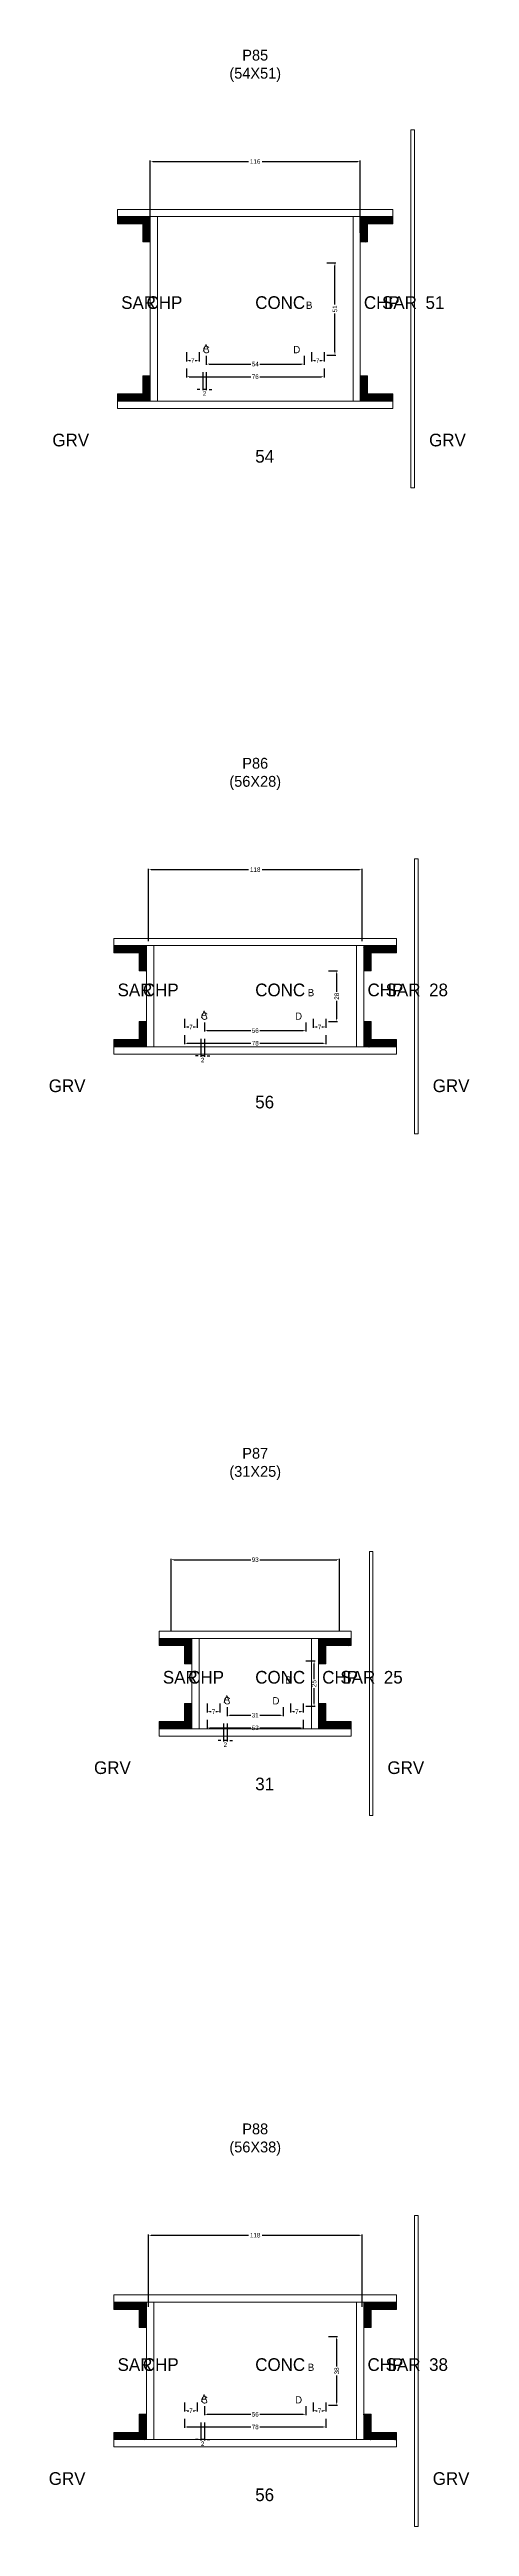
# Model space of a CAD drawing. Header units: centimetres. Extents: x -10500 to 4121, y -45226 to 295.
# Drawn here: x -114 to 118, y -16666 to -15297 of the extents above; entities that cross this region are included whole.
import ezdxf

# ---------------------------------------------------------------- set-up
doc = ezdxf.new("R2010")
doc.units = ezdxf.units.CM
for name, color, linetype in [('COTA', 241, 'Continuous'), ('Hachura', 251, 'Continuous'), ('NOMENCLATURA', 7, 'Continuous'), ('SARRAFO', 251, 'Continuous'), ('Texto Seção', 7, 'Continuous')]:
    doc.layers.add(name, color=color, linetype=linetype)
doc.dimstyles.new('cotax2', dxfattribs={"dimtxt": 2.5, "dimasz": 1.5, "dimexe": 0.5, "dimexo": 0.5, "dimgap": 0.5, "dimtad": 1, "dimcen": 2.5, "dimazin": 3, "dimtfac": 1, "dimtmove": 0, "dimatfit": 3})

# ---------------------------------------------------------------- blocks, each defined once
blk = doc.blocks.new('_CLOSEDFILLED')
at = {"color": 0, "linetype": 'BYBLOCK'}
blk.add_solid([(-1, 0.16), (0, 0), (-1, -0.16)], dxfattribs=at)
blk = doc.blocks.new('*D1080')
for p, q in [((-38, -15473), (-38, -15478)), ((38, -15473), (38, -15478)), ((-36.5, -15477.5), (-2.5, -15477.5)), ((2.5, -15477.5), (36.5, -15477.5))]:
    blk.add_line(p, q)
at = {"layer": 'Defpoints'}
for p in [(-38, -15472.5), (38, -15472.5), (-38, -15477.5)]:
    blk.add_point(p, dxfattribs=at)
at = {"layer": 'COTA', "xscale": 1.5, "yscale": 1.5, "rotation": 180}
blk.add_blockref('_CLOSEDFILLED', (-38, -15477.5), dxfattribs=at)
at = {"layer": 'COTA', "xscale": 1.5, "yscale": 1.5}
blk.add_blockref('_CLOSEDFILLED', (38, -15477.5), dxfattribs=at)
at = {"layer": 'COTA', "insert": (0, -15477.5), "char_height": 2.5, "attachment_point": 5}
blk.add_mtext('76', dxfattribs=at)
blk = doc.blocks.new('*D1081')
for p, q in [((-27, -15466), (-27, -15471)), ((-25.5, -15470.5), (-2.5, -15470.5)), ((2.5, -15470.5), (25.5, -15470.5)), ((27, -15466), (27, -15471))]:
    blk.add_line(p, q)
at = {"layer": 'Defpoints'}
for p in [(-27, -15465.5), (-27, -15470.5), (27, -15465.5)]:
    blk.add_point(p, dxfattribs=at)
at = {"layer": 'COTA', "xscale": 1.5, "yscale": 1.5, "rotation": 180}
blk.add_blockref('_CLOSEDFILLED', (-27, -15470.5), dxfattribs=at)
at = {"layer": 'COTA', "xscale": 1.5, "yscale": 1.5}
blk.add_blockref('_CLOSEDFILLED', (27, -15470.5), dxfattribs=at)
at = {"layer": 'COTA', "insert": (0, -15470.5), "char_height": 2.5, "attachment_point": 5}
blk.add_mtext('54', dxfattribs=at)
blk = doc.blocks.new('*D1082')
for p, q in [((39.5, -15414.5), (44.5, -15414.5)), ((44, -15437.5), (44, -15416)), ((44, -15464), (44, -15442.5)), ((39.5, -15465.5), (44.5, -15465.5))]:
    blk.add_line(p, q)
at = {"layer": 'Defpoints'}
for p in [(39, -15414.5), (39, -15465.5), (44, -15465.5)]:
    blk.add_point(p, dxfattribs=at)
at = {"layer": 'COTA', "xscale": 1.5, "yscale": 1.5}
for p, rotation in [((44, -15414.5), 90), ((44, -15465.5), 270)]:
    blk.add_blockref('_CLOSEDFILLED', p, dxfattribs=dict(at, rotation=rotation))
at = {"layer": 'COTA', "insert": (44, -15440), "char_height": 2.5, "attachment_point": 5, "rotation": 90}
blk.add_mtext('51', dxfattribs=at)
blk = doc.blocks.new('*D1083')
for p, q in [((-38, -15464), (-38, -15469)), ((-36.5, -15468.5), (-35.75, -15468.5)), ((-33.25, -15468.5), (-32.5, -15468.5)), ((-31, -15464), (-31, -15469))]:
    blk.add_line(p, q)
at = {"layer": 'Defpoints'}
for p in [(-38, -15463.5), (-38, -15468.5), (-31, -15463.5)]:
    blk.add_point(p, dxfattribs=at)
at = {"layer": 'COTA', "xscale": 1.5, "yscale": 1.5, "rotation": 180}
blk.add_blockref('_CLOSEDFILLED', (-38, -15468.5), dxfattribs=at)
at = {"layer": 'COTA', "xscale": 1.5, "yscale": 1.5}
blk.add_blockref('_CLOSEDFILLED', (-31, -15468.5), dxfattribs=at)
at = {"layer": 'COTA', "insert": (-34.5, -15468.5), "char_height": 2.5, "attachment_point": 5}
blk.add_mtext('7', dxfattribs=at)
blk = doc.blocks.new('*D1084')
for p, q in [((31, -15464), (31, -15469)), ((32.5, -15468.5), (33.25, -15468.5)), ((35.75, -15468.5), (36.5, -15468.5)), ((38, -15464), (38, -15469))]:
    blk.add_line(p, q)
at = {"layer": 'Defpoints'}
for p in [(31, -15463.5), (31, -15468.5), (38, -15463.5)]:
    blk.add_point(p, dxfattribs=at)
at = {"layer": 'COTA', "xscale": 1.5, "yscale": 1.5, "rotation": 180}
blk.add_blockref('_CLOSEDFILLED', (31, -15468.5), dxfattribs=at)
at = {"layer": 'COTA', "xscale": 1.5, "yscale": 1.5}
blk.add_blockref('_CLOSEDFILLED', (38, -15468.5), dxfattribs=at)
at = {"layer": 'COTA', "insert": (34.5, -15468.5), "char_height": 2.5, "attachment_point": 5}
blk.add_mtext('7', dxfattribs=at)
blk = doc.blocks.new('*D1085')
for p, q in [((-58, -15398), (-58, -15358)), ((-56.5, -15358.5), (-3.75, -15358.5)), ((3.75, -15358.5), (56.5, -15358.5)), ((58, -15398), (58, -15358))]:
    blk.add_line(p, q)
at = {"layer": 'Defpoints'}
for p in [(-58, -15358.5), (-58, -15398.5), (58, -15398.5)]:
    blk.add_point(p, dxfattribs=at)
at = {"layer": 'COTA', "xscale": 1.5, "yscale": 1.5, "rotation": 180}
blk.add_blockref('_CLOSEDFILLED', (-58, -15358.5), dxfattribs=at)
at = {"layer": 'COTA', "xscale": 1.5, "yscale": 1.5}
blk.add_blockref('_CLOSEDFILLED', (58, -15358.5), dxfattribs=at)
at = {"layer": 'COTA', "insert": (0, -15358.5), "char_height": 2.5, "attachment_point": 5}
blk.add_mtext('116', dxfattribs=at)
blk = doc.blocks.new('*D1106')
for p, q in [((-39, -15841.5), (-39, -15846.5)), ((39, -15841.5), (39, -15846.5)), ((-37.5, -15846), (-2.5, -15846)), ((2.5, -15846), (37.5, -15846))]:
    blk.add_line(p, q)
at = {"layer": 'Defpoints'}
for p in [(-39, -15841), (39, -15841), (-39, -15846)]:
    blk.add_point(p, dxfattribs=at)
at = {"layer": 'COTA', "xscale": 1.5, "yscale": 1.5, "rotation": 180}
blk.add_blockref('_CLOSEDFILLED', (-39, -15846), dxfattribs=at)
at = {"layer": 'COTA', "xscale": 1.5, "yscale": 1.5}
blk.add_blockref('_CLOSEDFILLED', (39, -15846), dxfattribs=at)
at = {"layer": 'COTA', "insert": (0, -15846), "char_height": 2.5, "attachment_point": 5}
blk.add_mtext('78', dxfattribs=at)
blk = doc.blocks.new('*D1107')
for p, q in [((-28, -15834.5), (-28, -15839.5)), ((-26.5, -15839), (-2.5, -15839)), ((2.5, -15839), (26.5, -15839)), ((28, -15834.5), (28, -15839.5))]:
    blk.add_line(p, q)
at = {"layer": 'Defpoints'}
for p in [(-28, -15834), (-28, -15839), (28, -15834)]:
    blk.add_point(p, dxfattribs=at)
at = {"layer": 'COTA', "xscale": 1.5, "yscale": 1.5, "rotation": 180}
blk.add_blockref('_CLOSEDFILLED', (-28, -15839), dxfattribs=at)
at = {"layer": 'COTA', "xscale": 1.5, "yscale": 1.5}
blk.add_blockref('_CLOSEDFILLED', (28, -15839), dxfattribs=at)
at = {"layer": 'COTA', "insert": (0, -15839), "char_height": 2.5, "attachment_point": 5}
blk.add_mtext('56', dxfattribs=at)
blk = doc.blocks.new('*D1108')
for p, q in [((40.5, -15806), (45.5, -15806)), ((45, -15817.5), (45, -15807.5)), ((45, -15832.5), (45, -15822.5)), ((40.5, -15834), (45.5, -15834))]:
    blk.add_line(p, q)
at = {"layer": 'Defpoints'}
for p in [(40, -15806), (40, -15834), (45, -15834)]:
    blk.add_point(p, dxfattribs=at)
at = {"layer": 'COTA', "xscale": 1.5, "yscale": 1.5}
for p, rotation in [((45, -15806), 90), ((45, -15834), 270)]:
    blk.add_blockref('_CLOSEDFILLED', p, dxfattribs=dict(at, rotation=rotation))
at = {"layer": 'COTA', "insert": (45, -15820), "char_height": 2.5, "attachment_point": 5, "rotation": 90}
blk.add_mtext('28', dxfattribs=at)
blk = doc.blocks.new('*D1109')
for p, q in [((-39, -15832.5), (-39, -15837.5)), ((-37.5, -15837), (-36.75, -15837)), ((-34.25, -15837), (-33.5, -15837)), ((-32, -15832.5), (-32, -15837.5))]:
    blk.add_line(p, q)
at = {"layer": 'Defpoints'}
for p in [(-39, -15832), (-39, -15837), (-32, -15832)]:
    blk.add_point(p, dxfattribs=at)
at = {"layer": 'COTA', "xscale": 1.5, "yscale": 1.5, "rotation": 180}
blk.add_blockref('_CLOSEDFILLED', (-39, -15837), dxfattribs=at)
at = {"layer": 'COTA', "xscale": 1.5, "yscale": 1.5}
blk.add_blockref('_CLOSEDFILLED', (-32, -15837), dxfattribs=at)
at = {"layer": 'COTA', "insert": (-35.5, -15837), "char_height": 2.5, "attachment_point": 5}
blk.add_mtext('7', dxfattribs=at)
blk = doc.blocks.new('*D1110')
for p, q in [((32, -15832.5), (32, -15837.5)), ((33.5, -15837), (34.25, -15837)), ((36.75, -15837), (37.5, -15837)), ((39, -15832.5), (39, -15837.5))]:
    blk.add_line(p, q)
at = {"layer": 'Defpoints'}
for p in [(32, -15832), (32, -15837), (39, -15832)]:
    blk.add_point(p, dxfattribs=at)
at = {"layer": 'COTA', "xscale": 1.5, "yscale": 1.5, "rotation": 180}
blk.add_blockref('_CLOSEDFILLED', (32, -15837), dxfattribs=at)
at = {"layer": 'COTA', "xscale": 1.5, "yscale": 1.5}
blk.add_blockref('_CLOSEDFILLED', (39, -15837), dxfattribs=at)
at = {"layer": 'COTA', "insert": (35.5, -15837), "char_height": 2.5, "attachment_point": 5}
blk.add_mtext('7', dxfattribs=at)
blk = doc.blocks.new('*D1111')
for p, q in [((-59, -15789.5), (-59, -15749.5)), ((-57.5, -15750), (-3.75, -15750)), ((3.75, -15750), (57.5, -15750)), ((59, -15789.5), (59, -15749.5))]:
    blk.add_line(p, q)
at = {"layer": 'Defpoints'}
for p in [(-59, -15750), (-59, -15790), (59, -15790)]:
    blk.add_point(p, dxfattribs=at)
at = {"layer": 'COTA', "xscale": 1.5, "yscale": 1.5, "rotation": 180}
blk.add_blockref('_CLOSEDFILLED', (-59, -15750), dxfattribs=at)
at = {"layer": 'COTA', "xscale": 1.5, "yscale": 1.5}
blk.add_blockref('_CLOSEDFILLED', (59, -15750), dxfattribs=at)
at = {"layer": 'COTA', "insert": (0, -15750), "char_height": 2.5, "attachment_point": 5}
blk.add_mtext('118', dxfattribs=at)
blk = doc.blocks.new('*D1132')
for p, q in [((-26.5, -16220), (-26.5, -16225)), ((-25, -16224.5), (-2.5, -16224.5)), ((2.5, -16224.5), (25, -16224.5)), ((26.5, -16220), (26.5, -16225))]:
    blk.add_line(p, q)
at = {"layer": 'Defpoints'}
for p in [(-26.5, -16219.5), (-26.5, -16224.5), (26.5, -16219.5)]:
    blk.add_point(p, dxfattribs=at)
at = {"layer": 'COTA', "xscale": 1.5, "yscale": 1.5, "rotation": 180}
blk.add_blockref('_CLOSEDFILLED', (-26.5, -16224.5), dxfattribs=at)
at = {"layer": 'COTA', "xscale": 1.5, "yscale": 1.5}
blk.add_blockref('_CLOSEDFILLED', (26.5, -16224.5), dxfattribs=at)
at = {"layer": 'COTA', "insert": (0, -16224.5), "char_height": 2.5, "attachment_point": 5}
blk.add_mtext('53', dxfattribs=at)
blk = doc.blocks.new('*D1133')
for p, q in [((-15.5, -16213), (-15.5, -16218)), ((15.5, -16213), (15.5, -16218)), ((-14, -16217.5), (-2.5, -16217.5)), ((2.5, -16217.5), (14, -16217.5))]:
    blk.add_line(p, q)
at = {"layer": 'Defpoints'}
for p in [(-15.5, -16212.5), (15.5, -16212.5), (-15.5, -16217.5)]:
    blk.add_point(p, dxfattribs=at)
at = {"layer": 'COTA', "xscale": 1.5, "yscale": 1.5, "rotation": 180}
blk.add_blockref('_CLOSEDFILLED', (-15.5, -16217.5), dxfattribs=at)
at = {"layer": 'COTA', "xscale": 1.5, "yscale": 1.5}
blk.add_blockref('_CLOSEDFILLED', (15.5, -16217.5), dxfattribs=at)
at = {"layer": 'COTA', "insert": (0, -16217.5), "char_height": 2.5, "attachment_point": 5}
blk.add_mtext('31', dxfattribs=at)
blk = doc.blocks.new('*D1134')
for p, q in [((28, -16187.5), (33, -16187.5)), ((32.5, -16197.5), (32.5, -16189)), ((28, -16212.5), (33, -16212.5)), ((32.5, -16211), (32.5, -16202.5))]:
    blk.add_line(p, q)
at = {"layer": 'Defpoints'}
for p in [(27.5, -16187.5), (27.5, -16212.5), (32.5, -16212.5)]:
    blk.add_point(p, dxfattribs=at)
at = {"layer": 'COTA', "xscale": 1.5, "yscale": 1.5}
for p, rotation in [((32.5, -16187.5), 90), ((32.5, -16212.5), 270)]:
    blk.add_blockref('_CLOSEDFILLED', p, dxfattribs=dict(at, rotation=rotation))
at = {"layer": 'COTA', "insert": (32.5, -16200), "char_height": 2.5, "attachment_point": 5, "rotation": 90}
blk.add_mtext('25', dxfattribs=at)
blk = doc.blocks.new('*D1135')
for p, q in [((-26.5, -16211), (-26.5, -16216)), ((-19.5, -16211), (-19.5, -16216)), ((-25, -16215.5), (-24.25, -16215.5)), ((-21.75, -16215.5), (-21, -16215.5))]:
    blk.add_line(p, q)
at = {"layer": 'Defpoints'}
for p in [(-26.5, -16210.5), (-19.5, -16210.5), (-26.5, -16215.5)]:
    blk.add_point(p, dxfattribs=at)
at = {"layer": 'COTA', "xscale": 1.5, "yscale": 1.5, "rotation": 180}
blk.add_blockref('_CLOSEDFILLED', (-26.5, -16215.5), dxfattribs=at)
at = {"layer": 'COTA', "xscale": 1.5, "yscale": 1.5}
blk.add_blockref('_CLOSEDFILLED', (-19.5, -16215.5), dxfattribs=at)
at = {"layer": 'COTA', "insert": (-23, -16215.5), "char_height": 2.5, "attachment_point": 5}
blk.add_mtext('7', dxfattribs=at)
blk = doc.blocks.new('*D1136')
for p, q in [((19.5, -16211), (19.5, -16216)), ((26.5, -16211), (26.5, -16216)), ((21, -16215.5), (21.75, -16215.5)), ((24.25, -16215.5), (25, -16215.5))]:
    blk.add_line(p, q)
at = {"layer": 'Defpoints'}
for p in [(19.5, -16210.5), (26.5, -16210.5), (19.5, -16215.5)]:
    blk.add_point(p, dxfattribs=at)
at = {"layer": 'COTA', "xscale": 1.5, "yscale": 1.5, "rotation": 180}
blk.add_blockref('_CLOSEDFILLED', (19.5, -16215.5), dxfattribs=at)
at = {"layer": 'COTA', "xscale": 1.5, "yscale": 1.5}
blk.add_blockref('_CLOSEDFILLED', (26.5, -16215.5), dxfattribs=at)
at = {"layer": 'COTA', "insert": (23, -16215.5), "char_height": 2.5, "attachment_point": 5}
blk.add_mtext('7', dxfattribs=at)
blk = doc.blocks.new('*D1137')
for p, q in [((-46.5, -16171), (-46.5, -16131)), ((46.5, -16171), (46.5, -16131)), ((-45, -16131.5), (-2.5, -16131.5)), ((2.5, -16131.5), (45, -16131.5))]:
    blk.add_line(p, q)
at = {"layer": 'Defpoints'}
for p in [(-46.5, -16131.5), (-46.5, -16171.5), (46.5, -16171.5)]:
    blk.add_point(p, dxfattribs=at)
at = {"layer": 'COTA', "xscale": 1.5, "yscale": 1.5, "rotation": 180}
blk.add_blockref('_CLOSEDFILLED', (-46.5, -16131.5), dxfattribs=at)
at = {"layer": 'COTA', "xscale": 1.5, "yscale": 1.5}
blk.add_blockref('_CLOSEDFILLED', (46.5, -16131.5), dxfattribs=at)
at = {"layer": 'COTA', "insert": (0, -16131.5), "char_height": 2.5, "attachment_point": 5}
blk.add_mtext('93', dxfattribs=at)
blk = doc.blocks.new('*D1158')
for p, q in [((-39, -16606.5), (-39, -16611.5)), ((39, -16606.5), (39, -16611.5)), ((-37.5, -16611), (-2.5, -16611)), ((2.5, -16611), (37.5, -16611))]:
    blk.add_line(p, q)
at = {"layer": 'Defpoints'}
for p in [(-39, -16606), (39, -16606), (-39, -16611)]:
    blk.add_point(p, dxfattribs=at)
at = {"layer": 'COTA', "xscale": 1.5, "yscale": 1.5, "rotation": 180}
blk.add_blockref('_CLOSEDFILLED', (-39, -16611), dxfattribs=at)
at = {"layer": 'COTA', "xscale": 1.5, "yscale": 1.5}
blk.add_blockref('_CLOSEDFILLED', (39, -16611), dxfattribs=at)
at = {"layer": 'COTA', "insert": (0, -16611), "char_height": 2.5, "attachment_point": 5}
blk.add_mtext('78', dxfattribs=at)
blk = doc.blocks.new('*D1159')
for p, q in [((-28, -16599.5), (-28, -16604.5)), ((-26.5, -16604), (-2.5, -16604)), ((2.5, -16604), (26.5, -16604)), ((28, -16599.5), (28, -16604.5))]:
    blk.add_line(p, q)
at = {"layer": 'Defpoints'}
for p in [(-28, -16599), (-28, -16604), (28, -16599)]:
    blk.add_point(p, dxfattribs=at)
at = {"layer": 'COTA', "xscale": 1.5, "yscale": 1.5, "rotation": 180}
blk.add_blockref('_CLOSEDFILLED', (-28, -16604), dxfattribs=at)
at = {"layer": 'COTA', "xscale": 1.5, "yscale": 1.5}
blk.add_blockref('_CLOSEDFILLED', (28, -16604), dxfattribs=at)
at = {"layer": 'COTA', "insert": (0, -16604), "char_height": 2.5, "attachment_point": 5}
blk.add_mtext('56', dxfattribs=at)
blk = doc.blocks.new('*D1160')
for p, q in [((40.5, -16561), (45.5, -16561)), ((45, -16577.5), (45, -16562.5)), ((45, -16597.5), (45, -16582.5)), ((40.5, -16599), (45.5, -16599))]:
    blk.add_line(p, q)
at = {"layer": 'Defpoints'}
for p in [(40, -16561), (40, -16599), (45, -16599)]:
    blk.add_point(p, dxfattribs=at)
at = {"layer": 'COTA', "xscale": 1.5, "yscale": 1.5}
for p, rotation in [((45, -16561), 90), ((45, -16599), 270)]:
    blk.add_blockref('_CLOSEDFILLED', p, dxfattribs=dict(at, rotation=rotation))
at = {"layer": 'COTA', "insert": (45, -16580), "char_height": 2.5, "attachment_point": 5, "rotation": 90}
blk.add_mtext('38', dxfattribs=at)
blk = doc.blocks.new('*D1161')
for p, q in [((-39, -16597.5), (-39, -16602.5)), ((-37.5, -16602), (-36.75, -16602)), ((-34.25, -16602), (-33.5, -16602)), ((-32, -16597.5), (-32, -16602.5))]:
    blk.add_line(p, q)
at = {"layer": 'Defpoints'}
for p in [(-39, -16597), (-32, -16597), (-39, -16602)]:
    blk.add_point(p, dxfattribs=at)
at = {"layer": 'COTA', "xscale": 1.5, "yscale": 1.5, "rotation": 180}
blk.add_blockref('_CLOSEDFILLED', (-39, -16602), dxfattribs=at)
at = {"layer": 'COTA', "xscale": 1.5, "yscale": 1.5}
blk.add_blockref('_CLOSEDFILLED', (-32, -16602), dxfattribs=at)
at = {"layer": 'COTA', "insert": (-35.5, -16602), "char_height": 2.5, "attachment_point": 5}
blk.add_mtext('7', dxfattribs=at)
blk = doc.blocks.new('*D1162')
for p, q in [((32, -16597.5), (32, -16602.5)), ((33.5, -16602), (34.25, -16602)), ((36.75, -16602), (37.5, -16602)), ((39, -16597.5), (39, -16602.5))]:
    blk.add_line(p, q)
at = {"layer": 'Defpoints'}
for p in [(32, -16597), (39, -16597), (32, -16602)]:
    blk.add_point(p, dxfattribs=at)
at = {"layer": 'COTA', "xscale": 1.5, "yscale": 1.5, "rotation": 180}
blk.add_blockref('_CLOSEDFILLED', (32, -16602), dxfattribs=at)
at = {"layer": 'COTA', "xscale": 1.5, "yscale": 1.5}
blk.add_blockref('_CLOSEDFILLED', (39, -16602), dxfattribs=at)
at = {"layer": 'COTA', "insert": (35.5, -16602), "char_height": 2.5, "attachment_point": 5}
blk.add_mtext('7', dxfattribs=at)
blk = doc.blocks.new('*D1163')
for p, q in [((-59, -16544.5), (-59, -16504.5)), ((-57.5, -16505), (-3.75, -16505)), ((3.75, -16505), (57.5, -16505)), ((59, -16544.5), (59, -16504.5))]:
    blk.add_line(p, q)
at = {"layer": 'Defpoints'}
for p in [(-59, -16505), (-59, -16545), (59, -16545)]:
    blk.add_point(p, dxfattribs=at)
at = {"layer": 'COTA', "xscale": 1.5, "yscale": 1.5, "rotation": 180}
blk.add_blockref('_CLOSEDFILLED', (-59, -16505), dxfattribs=at)
at = {"layer": 'COTA', "xscale": 1.5, "yscale": 1.5}
blk.add_blockref('_CLOSEDFILLED', (59, -16505), dxfattribs=at)
at = {"layer": 'COTA', "insert": (0, -16505), "char_height": 2.5, "attachment_point": 5}
blk.add_mtext('118', dxfattribs=at)

msp = doc.modelspace()

# ---------------------------------------------------------------- hatches: boundary and pattern name
at = {"layer": 'SARRAFO'}
h = msp.add_hatch(dxfattribs=at)
h.set_pattern_fill('SOLID', scale=2)
h.paths.add_polyline_path([(-76, -15393), (-62, -15393), (-62, -15389), (-76, -15389)])
h = msp.add_hatch(dxfattribs=at)
h.set_pattern_fill('SOLID', scale=2)
h.paths.add_polyline_path([(-62, -15403), (-58, -15403), (-58, -15389), (-62, -15389)])
h = msp.add_hatch(dxfattribs=at)
h.set_pattern_fill('SOLID', scale=2)
h.paths.add_polyline_path([(58, -15403), (62, -15403), (62, -15389), (58, -15389)])
h = msp.add_hatch(dxfattribs=at)
h.set_pattern_fill('SOLID', scale=2)
h.paths.add_polyline_path([(62, -15393), (76, -15393), (76, -15389), (62, -15389)])
h = msp.add_hatch(dxfattribs=at)
h.set_pattern_fill('SOLID', scale=2)
h.paths.add_polyline_path([(-76, -15491), (-62, -15491), (-62, -15487), (-76, -15487)])
h = msp.add_hatch(dxfattribs=at)
h.set_pattern_fill('SOLID', scale=2)
h.paths.add_polyline_path([(-62, -15491), (-58, -15491), (-58, -15477), (-62, -15477)])
h = msp.add_hatch(dxfattribs=at)
h.set_pattern_fill('SOLID', scale=2)
h.paths.add_polyline_path([(58, -15491), (62, -15491), (62, -15477), (58, -15477)])
h = msp.add_hatch(dxfattribs=at)
h.set_pattern_fill('SOLID', scale=2)
h.paths.add_polyline_path([(62, -15491), (76, -15491), (76, -15487), (62, -15487)])
h = msp.add_hatch(dxfattribs=at)
h.set_pattern_fill('SOLID', scale=2)
h.paths.add_polyline_path([(-78, -15796), (-64, -15796), (-64, -15792), (-78, -15792)])
h = msp.add_hatch(dxfattribs=at)
h.set_pattern_fill('SOLID', scale=2)
h.paths.add_polyline_path([(-64, -15806), (-60, -15806), (-60, -15792), (-64, -15792)])
h = msp.add_hatch(dxfattribs=at)
h.set_pattern_fill('SOLID', scale=2)
h.paths.add_polyline_path([(60, -15806), (64, -15806), (64, -15792), (60, -15792)])
h = msp.add_hatch(dxfattribs=at)
h.set_pattern_fill('SOLID', scale=2)
h.paths.add_polyline_path([(64, -15796), (78, -15796), (78, -15792), (64, -15792)])
h = msp.add_hatch(dxfattribs=at)
h.set_pattern_fill('SOLID', scale=2)
h.paths.add_polyline_path([(-64, -15848), (-60, -15848), (-60, -15834), (-64, -15834)])
h = msp.add_hatch(dxfattribs=at)
h.set_pattern_fill('SOLID', scale=2)
h.paths.add_polyline_path([(60, -15848), (64, -15848), (64, -15834), (60, -15834)])
h = msp.add_hatch(dxfattribs=at)
h.set_pattern_fill('SOLID', scale=2)
h.paths.add_polyline_path([(-78, -15848), (-64, -15848), (-64, -15844), (-78, -15844)])
h = msp.add_hatch(dxfattribs=at)
h.set_pattern_fill('SOLID', scale=2)
h.paths.add_polyline_path([(64, -15848), (78, -15848), (78, -15844), (64, -15844)])
h = msp.add_hatch(dxfattribs=at)
h.set_pattern_fill('SOLID', scale=2)
h.paths.add_polyline_path([(-53, -16179), (-39, -16179), (-39, -16175), (-53, -16175)])
h = msp.add_hatch(dxfattribs=at)
h.set_pattern_fill('SOLID', scale=2)
h.paths.add_polyline_path([(-39, -16189), (-35, -16189), (-35, -16175), (-39, -16175)])
h = msp.add_hatch(dxfattribs=at)
h.set_pattern_fill('SOLID', scale=2)
h.paths.add_polyline_path([(35, -16189), (39, -16189), (39, -16175), (35, -16175)])
h = msp.add_hatch(dxfattribs=at)
h.set_pattern_fill('SOLID', scale=2)
h.paths.add_polyline_path([(39, -16179), (53, -16179), (53, -16175), (39, -16175)])
h = msp.add_hatch(dxfattribs=at)
h.set_pattern_fill('SOLID', scale=2)
h.paths.add_polyline_path([(-39, -16225), (-35, -16225), (-35, -16211), (-39, -16211)])
h = msp.add_hatch(dxfattribs=at)
h.set_pattern_fill('SOLID', scale=2)
h.paths.add_polyline_path([(35, -16225), (39, -16225), (39, -16211), (35, -16211)])
h = msp.add_hatch(dxfattribs=at)
h.set_pattern_fill('SOLID', scale=2)
h.paths.add_polyline_path([(-53, -16225), (-39, -16225), (-39, -16221), (-53, -16221)])
h = msp.add_hatch(dxfattribs=at)
h.set_pattern_fill('SOLID', scale=2)
h.paths.add_polyline_path([(39, -16225), (53, -16225), (53, -16221), (39, -16221)])
h = msp.add_hatch(dxfattribs=at)
h.set_pattern_fill('SOLID', scale=2)
h.paths.add_polyline_path([(-78, -16546), (-64, -16546), (-64, -16542), (-78, -16542)])
h = msp.add_hatch(dxfattribs=at)
h.set_pattern_fill('SOLID', scale=2)
h.paths.add_polyline_path([(-64, -16556), (-60, -16556), (-60, -16542), (-64, -16542)])
h = msp.add_hatch(dxfattribs=at)
h.set_pattern_fill('SOLID', scale=2)
h.paths.add_polyline_path([(60, -16556), (64, -16556), (64, -16542), (60, -16542)])
h = msp.add_hatch(dxfattribs=at)
h.set_pattern_fill('SOLID', scale=2)
h.paths.add_polyline_path([(64, -16546), (78, -16546), (78, -16542), (64, -16542)])
h = msp.add_hatch(dxfattribs=at)
h.set_pattern_fill('SOLID', scale=2)
h.paths.add_polyline_path([(-64, -16618), (-60, -16618), (-60, -16604), (-64, -16604)])
h = msp.add_hatch(dxfattribs=at)
h.set_pattern_fill('SOLID', scale=2)
h.paths.add_polyline_path([(60, -16618), (64, -16618), (64, -16604), (60, -16604)])
h = msp.add_hatch(dxfattribs=at)
h.set_pattern_fill('SOLID', scale=2)
h.paths.add_polyline_path([(-78, -16618), (-64, -16618), (-64, -16614), (-78, -16614)])
h = msp.add_hatch(dxfattribs=at)
h.set_pattern_fill('SOLID', scale=2)
h.paths.add_polyline_path([(64, -16618), (78, -16618), (78, -16614), (64, -16614)])

# ---------------------------------------------------------------- linework, layer by layer
at = {"layer": 'Hachura', "lineweight": 13}
for points in [[(86, -15539), (88, -15539), (88, -15341), (86, -15341)], [(88, -15896), (90, -15896), (90, -15744), (88, -15744)], [(63, -16273), (65, -16273), (65, -16127), (63, -16127)], [(88, -16666), (90, -16666), (90, -16494), (88, -16494)]]:
    msp.add_lwpolyline(points, close=True, dxfattribs=at)
at = {"layer": 'Hachura', "lineweight": 18}
for points in [[(-76, -15389), (76, -15389), (76, -15385), (-76, -15385)], [(-58, -15491), (-54, -15491), (-54, -15389), (-58, -15389)], [(54, -15491), (58, -15491), (58, -15389), (54, -15389)], [(-76, -15495), (76, -15495), (76, -15491), (-76, -15491)], [(-78, -15792), (78, -15792), (78, -15788), (-78, -15788)], [(-60, -15848), (-56, -15848), (-56, -15792), (-60, -15792)], [(56, -15848), (60, -15848), (60, -15792), (56, -15792)], [(-78, -15852), (78, -15852), (78, -15848), (-78, -15848)], [(-53, -16175), (53, -16175), (53, -16171), (-53, -16171)], [(-35, -16225), (-31, -16225), (-31, -16175), (-35, -16175)], [(31, -16225), (35, -16225), (35, -16175), (31, -16175)], [(-53, -16229), (53, -16229), (53, -16225), (-53, -16225)], [(-78, -16542), (78, -16542), (78, -16538), (-78, -16538)], [(-60, -16618), (-56, -16618), (-56, -16542), (-60, -16542)], [(56, -16618), (60, -16618), (60, -16542), (56, -16542)], [(-78, -16622), (78, -16622), (78, -16618), (-78, -16618)]]:
    msp.add_lwpolyline(points, close=True, dxfattribs=at)
at = {"layer": 'SARRAFO', "lineweight": 13}
for points in [[(-76, -15393), (-62, -15393), (-62, -15389), (-76, -15389)], [(-62, -15403), (-58, -15403), (-58, -15389), (-62, -15389)], [(58, -15403), (62, -15403), (62, -15389), (58, -15389)], [(62, -15393), (76, -15393), (76, -15389), (62, -15389)], [(-76, -15491), (-62, -15491), (-62, -15487), (-76, -15487)], [(-62, -15491), (-58, -15491), (-58, -15477), (-62, -15477)], [(58, -15491), (62, -15491), (62, -15477), (58, -15477)], [(62, -15491), (76, -15491), (76, -15487), (62, -15487)], [(-78, -15796), (-64, -15796), (-64, -15792), (-78, -15792)], [(-64, -15806), (-60, -15806), (-60, -15792), (-64, -15792)], [(60, -15806), (64, -15806), (64, -15792), (60, -15792)], [(64, -15796), (78, -15796), (78, -15792), (64, -15792)], [(-64, -15848), (-60, -15848), (-60, -15834), (-64, -15834)], [(60, -15848), (64, -15848), (64, -15834), (60, -15834)], [(-78, -15848), (-64, -15848), (-64, -15844), (-78, -15844)], [(64, -15848), (78, -15848), (78, -15844), (64, -15844)], [(-53, -16179), (-39, -16179), (-39, -16175), (-53, -16175)], [(-39, -16189), (-35, -16189), (-35, -16175), (-39, -16175)], [(35, -16189), (39, -16189), (39, -16175), (35, -16175)], [(39, -16179), (53, -16179), (53, -16175), (39, -16175)], [(-39, -16225), (-35, -16225), (-35, -16211), (-39, -16211)], [(35, -16225), (39, -16225), (39, -16211), (35, -16211)], [(-53, -16225), (-39, -16225), (-39, -16221), (-53, -16221)], [(39, -16225), (53, -16225), (53, -16221), (39, -16221)], [(-78, -16546), (-64, -16546), (-64, -16542), (-78, -16542)], [(-64, -16556), (-60, -16556), (-60, -16542), (-64, -16542)], [(60, -16556), (64, -16556), (64, -16542), (60, -16542)], [(64, -16546), (78, -16546), (78, -16542), (64, -16542)], [(-64, -16618), (-60, -16618), (-60, -16604), (-64, -16604)], [(60, -16618), (64, -16618), (64, -16604), (60, -16604)], [(-78, -16618), (-64, -16618), (-64, -16614), (-78, -16614)], [(64, -16618), (78, -16618), (78, -16614), (64, -16614)]]:
    msp.add_lwpolyline(points, close=True, dxfattribs=at)

# ---------------------------------------------------------------- texts
at = {"layer": 'NOMENCLATURA'}
for s, p in [('B', (28, -15440)), ('A', (-29, -15463.5)), ('C', (-29, -15464.5)), ('D', (21, -15464.5)), ('B', (29, -15820)), ('A', (-30, -15832)), ('C', (-30, -15833)), ('D', (22, -15833)), ('B', (16.5, -16200)), ('A', (-17.5, -16210.5)), ('C', (-17.5, -16211.5)), ('D', (9.5, -16211.5)), ('B', (29, -16580)), ('A', (-30, -16597)), ('C', (-30, -16598)), ('D', (22, -16598))]:
    msp.add_text(s, height=4, dxfattribs=at).set_placement(p)
at = {"layer": 'NOMENCLATURA', "char_height": 6, "attachment_point": 8}
for s, insert in [('P85\\P(54X51)', (0, -15314.5)), ('P86\\P(56X28)', (0, -15706)), ('P87\\P(31X25)', (0, -16087.5)), ('P88\\P(56X38)', (0, -16461))]:
    msp.add_mtext(s, dxfattribs=dict(at, insert=insert))
at = {"layer": 'Texto Seção'}
for s, p in [('SAR', (-74, -15440)), ('CHP', (-60, -15440)), ('CONC', (0, -15440)), ('CHP', (60, -15440)), ('SAR', (70, -15440)), ('51', (94, -15440)), ('GRV', (-112, -15516)), ('GRV', (96, -15516)), ('54', (0, -15525)), ('SAR', (-76, -15820)), ('CHP', (-62, -15820)), ('CONC', (0, -15820)), ('CHP', (62, -15820)), ('SAR', (72, -15820)), ('28', (96, -15820)), ('GRV', (-114, -15873)), ('GRV', (98, -15873)), ('56', (0, -15882)), ('SAR', (-51, -16200)), ('CHP', (-37, -16200)), ('CONC', (0, -16200)), ('CHP', (37, -16200)), ('SAR', (47, -16200)), ('25', (71, -16200)), ('GRV', (-89, -16250)), ('31', (0, -16259)), ('GRV', (73, -16250)), ('SAR', (-76, -16580)), ('CHP', (-62, -16580)), ('CONC', (0, -16580)), ('CHP', (62, -16580)), ('SAR', (72, -16580)), ('38', (96, -16580)), ('GRV', (-114, -16643)), ('GRV', (98, -16643)), ('56', (0, -16652))]:
    msp.add_text(s, height=7, dxfattribs=at).set_placement(p)

# ---------------------------------------------------------------- dimensions: what is measured, and where the dimension line sits
at = {"layer": 'COTA'}
for base, p1, p2, picture, middle in [((-58, -15358.5), (-58, -15398.5), (58, -15398.5), '*D1085', (0, -15358.5)), ((-38, -15468.5), (-38, -15463.5), (-31, -15463.5), '*D1083', (-34.5, -15468.5)), ((-38, -15477.5), (-38, -15472.5), (38, -15472.5), '*D1080', (0, -15477.5)), ((-27, -15470.5), (-27, -15465.5), (27, -15465.5), '*D1081', (0, -15470.5)), ((31, -15468.5), (31, -15463.5), (38, -15463.5), '*D1084', (34.5, -15468.5)), ((-59, -15750), (-59, -15790), (59, -15790), '*D1111', (0, -15750)), ((-39, -15837), (-39, -15832), (-32, -15832), '*D1109', (-35.5, -15837)), ((-39, -15846), (-39, -15841), (39, -15841), '*D1106', (0, -15846)), ((-28, -15839), (-28, -15834), (28, -15834), '*D1107', (0, -15839)), ((32, -15837), (32, -15832), (39, -15832), '*D1110', (35.5, -15837)), ((-46.5, -16131.5), (-46.5, -16171.5), (46.5, -16171.5), '*D1137', (0, -16131.5)), ((-26.5, -16215.5), (-26.5, -16210.5), (-19.5, -16210.5), '*D1135', (-23, -16215.5)), ((-15.5, -16217.5), (-15.5, -16212.5), (15.5, -16212.5), '*D1133', (0, -16217.5)), ((19.5, -16215.5), (19.5, -16210.5), (26.5, -16210.5), '*D1136', (23, -16215.5)), ((-26.5, -16224.5), (-26.5, -16219.5), (26.5, -16219.5), '*D1132', (0, -16224.5)), ((-59, -16505), (-59, -16545), (59, -16545), '*D1163', (0, -16505)), ((-39, -16602), (-39, -16597), (-32, -16597), '*D1161', (-35.5, -16602)), ((32, -16602), (32, -16597), (39, -16597), '*D1162', (35.5, -16602)), ((-39, -16611), (-39, -16606), (39, -16606), '*D1158', (0, -16611)), ((-28, -16604), (-28, -16599), (28, -16599), '*D1159', (0, -16604))]:
    dim = msp.add_linear_dim(base=base, p1=p1, p2=p2, dimstyle='cotax2', dxfattribs=at)
    dim.commit()
    dim.dimension.update_dxf_attribs({"geometry": picture, "text_midpoint": middle})
for base, p1, p2, picture, middle in [((44, -15465.5), (39, -15465.5), (39, -15414.5), '*D1082', (44, -15440)), ((45, -15834), (40, -15834), (40, -15806), '*D1108', (45, -15820)), ((32.5, -16212.5), (27.5, -16212.5), (27.5, -16187.5), '*D1134', (32.5, -16200)), ((45, -16599), (40, -16599), (40, -16561), '*D1160', (45, -16580))]:
    dim = msp.add_linear_dim(base=base, p1=p1, p2=p2, angle=90, dimstyle='cotax2', dxfattribs=at)
    dim.commit()
    dim.dimension.update_dxf_attribs({"geometry": picture, "text_midpoint": middle})
for base, p1, p2 in [((-27, -15484.5), (-27, -15474.5), (-29, -15474.5)), ((-28, -15853), (-28, -15843), (-30, -15843)), ((-15.5, -16231.5), (-15.5, -16221.5), (-17.5, -16221.5)), ((-28, -16618), (-28, -16608), (-30, -16608))]:
    msp.add_linear_dim(base=base, p1=p1, p2=p2, dimstyle='cotax2', dxfattribs=at).render()

doc.saveas('drawing.dxf')
